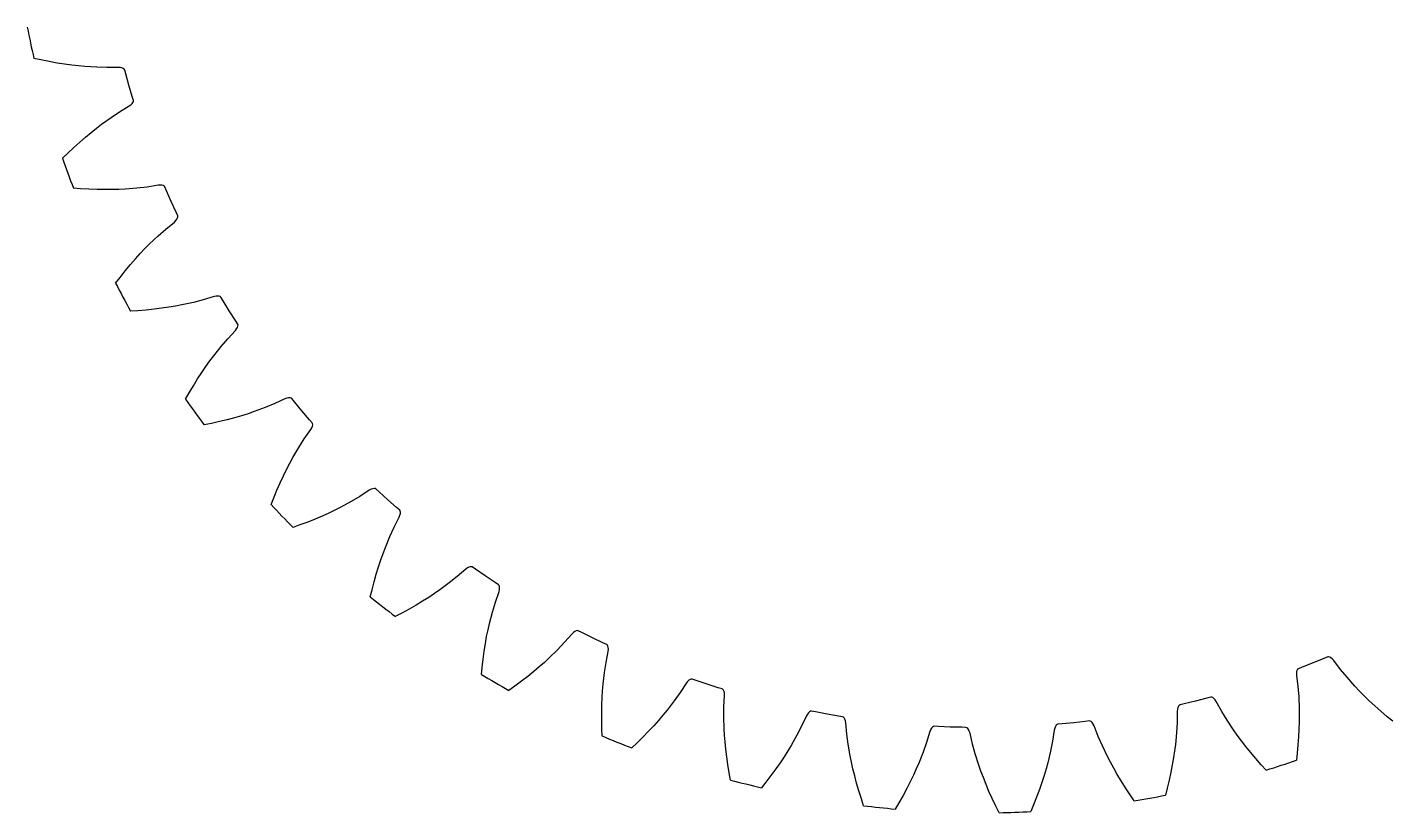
# Model space of a CAD drawing. Extents: x -18.8 to 30.8, y -18.8 to 18.8.
# Drawn here: x -18.45 to 7.96, y -18.8 to -3.61 of the extents above; entities that cross this region are included whole.
import ezdxf

# ---------------------------------------------------------------- set-up
doc = ezdxf.new("R2010")
doc.units = 0

msp = doc.modelspace()

# ---------------------------------------------------------------- linework, layer by layer
at = {"layer": 'layer1'}
for p, q in [((-18.186, -4.239), (-18.323, -4.209)), ((-18.027, -4.271), (-18.186, -4.239)), ((-17.875, -4.298), (-18.027, -4.271)), ((-17.73, -4.321), (-17.875, -4.298)), ((-17.591, -4.34), (-17.73, -4.321)), ((-17.459, -4.355), (-17.591, -4.34)), ((-17.335, -4.367), (-17.459, -4.355)), ((-17.108, -4.381), (-17.335, -4.367)), ((-16.91, -4.385), (-17.108, -4.381)), ((-16.692, -4.382), (-16.91, -4.385)), ((-16.652, -4.386), (-16.692, -4.382)), ((-16.619, -4.393), (-16.652, -4.386)), ((-16.594, -4.403), (-16.619, -4.393)), ((-16.577, -4.417), (-16.594, -4.403)), ((-16.567, -4.433), (-16.577, -4.417)), ((-16.547, -4.51), (-16.567, -4.433)), ((-16.486, -4.727), (-16.547, -4.51)), ((-16.422, -4.944), (-16.486, -4.727)), ((-16.399, -5.02), (-16.422, -4.944)), ((-16.83, -5.351), (-16.665, -5.242)), ((-16.665, -5.242), (-16.477, -5.129)), ((-16.477, -5.129), (-16.445, -5.105)), ((-16.445, -5.105), (-16.422, -5.081)), ((-16.422, -5.081), (-16.406, -5.059)), ((-16.406, -5.059), (-16.398, -5.039)), ((-16.398, -5.039), (-16.399, -5.02)), ((-17.114, -5.559), (-17.015, -5.483)), ((-17.015, -5.483), (-16.83, -5.351)), ((-17.436, -5.827), (-17.326, -5.731)), ((-17.326, -5.731), (-17.218, -5.641)), ((-17.218, -5.641), (-17.114, -5.559)), ((-17.769, -6.14), (-17.669, -6.042)), ((-17.669, -6.042), (-17.551, -5.931)), ((-17.551, -5.931), (-17.436, -5.827)), ((-17.419, -6.729), (-17.559, -6.718)), ((-17.258, -6.738), (-17.419, -6.729)), ((-17.102, -6.744), (-17.258, -6.738)), ((-16.956, -6.747), (-17.102, -6.744)), ((-16.816, -6.746), (-16.956, -6.747)), ((-16.683, -6.743), (-16.816, -6.746)), ((-16.559, -6.737), (-16.683, -6.743)), ((-16.332, -6.719), (-16.559, -6.737)), ((-16.135, -6.696), (-16.332, -6.719)), ((-15.92, -6.662), (-16.135, -6.696)), ((-15.879, -6.66), (-15.92, -6.662)), ((-15.846, -6.663), (-15.879, -6.66)), ((-15.82, -6.67), (-15.846, -6.663)), ((-15.801, -6.681), (-15.82, -6.67)), ((-15.789, -6.695), (-15.801, -6.681)), ((-15.758, -6.768), (-15.789, -6.695)), ((-15.667, -6.976), (-15.758, -6.768)), ((-15.574, -7.181), (-15.667, -6.976)), ((-15.773, -7.511), (-15.603, -7.373)), ((-15.603, -7.373), (-15.575, -7.344)), ((-15.575, -7.344), (-15.555, -7.317)), ((-15.541, -7.254), (-15.574, -7.181)), ((-15.555, -7.317), (-15.542, -7.293)), ((-15.542, -7.293), (-15.538, -7.272)), ((-15.538, -7.272), (-15.541, -7.254)), ((-16.086, -7.798), (-15.922, -7.641)), ((-15.922, -7.641), (-15.773, -7.511)), ((-16.265, -7.983), (-16.174, -7.886)), ((-16.174, -7.886), (-16.086, -7.798)), ((-16.456, -8.197), (-16.36, -8.087)), ((-16.36, -8.087), (-16.265, -7.983)), ((-16.742, -8.553), (-16.656, -8.443)), ((-16.656, -8.443), (-16.555, -8.316)), ((-16.555, -8.316), (-16.456, -8.197)), ((-15.46, -8.976), (-15.583, -8.999)), ((-15.238, -8.927), (-15.46, -8.976)), ((-15.047, -8.876), (-15.238, -8.927)), ((-14.837, -8.813), (-15.047, -8.876)), ((-14.798, -8.805), (-14.837, -8.813)), ((-14.764, -8.804), (-14.798, -8.805)), ((-14.737, -8.807), (-14.764, -8.804)), ((-14.717, -8.815), (-14.737, -8.807)), ((-14.704, -8.828), (-14.717, -8.815)), ((-14.663, -8.896), (-14.704, -8.828)), ((-14.544, -9.088), (-14.663, -8.896)), ((-16.313, -9.088), (-16.453, -9.096)), ((-16.152, -9.075), (-16.313, -9.088)), ((-15.997, -9.059), (-16.152, -9.075)), ((-15.852, -9.041), (-15.997, -9.059)), ((-15.714, -9.021), (-15.852, -9.041)), ((-15.583, -8.999), (-15.714, -9.021)), ((-14.423, -9.279), (-14.544, -9.088)), ((-14.574, -9.633), (-14.425, -9.473)), ((-14.425, -9.473), (-14.401, -9.44)), ((-14.38, -9.346), (-14.423, -9.279)), ((-14.401, -9.44), (-14.385, -9.411)), ((-14.385, -9.411), (-14.376, -9.385)), ((-14.374, -9.363), (-14.38, -9.346)), ((-14.376, -9.385), (-14.374, -9.363)), ((-14.703, -9.782), (-14.574, -9.633)), ((-14.919, -10.061), (-14.845, -9.96)), ((-14.845, -9.96), (-14.703, -9.782)), ((-15.155, -10.407), (-15.075, -10.285)), ((-15.075, -10.285), (-14.996, -10.169)), ((-14.996, -10.169), (-14.919, -10.061)), ((-15.319, -10.678), (-15.237, -10.539)), ((-15.237, -10.539), (-15.155, -10.407)), ((-15.388, -10.8), (-15.319, -10.678)), ((-13.467, -10.792), (-13.665, -10.884)), ((-13.428, -10.779), (-13.467, -10.792)), ((-13.395, -10.773), (-13.428, -10.779)), ((-13.368, -10.772), (-13.395, -10.773)), ((-13.347, -10.777), (-13.368, -10.772)), ((-13.332, -10.788), (-13.347, -10.777)), ((-13.282, -10.85), (-13.332, -10.788)), ((-14.179, -11.08), (-14.305, -11.12)), ((-14.06, -11.04), (-14.179, -11.08)), ((-13.847, -10.961), (-14.06, -11.04)), ((-13.665, -10.884), (-13.847, -10.961)), ((-13.138, -11.024), (-13.282, -10.85)), ((-12.991, -11.196), (-13.138, -11.024)), ((-14.89, -11.27), (-15.027, -11.298)), ((-14.732, -11.234), (-14.89, -11.27)), ((-14.581, -11.197), (-14.732, -11.234)), ((-14.44, -11.159), (-14.581, -11.197)), ((-14.305, -11.12), (-14.44, -11.159)), ((-12.939, -11.256), (-12.991, -11.196)), ((-12.966, -11.388), (-12.947, -11.352)), ((-12.947, -11.352), (-12.935, -11.321)), ((-12.931, -11.273), (-12.939, -11.256)), ((-12.935, -11.321), (-12.93, -11.295)), ((-12.93, -11.295), (-12.931, -11.273)), ((-13.199, -11.733), (-13.092, -11.567)), ((-13.092, -11.567), (-12.966, -11.388)), ((-13.314, -11.93), (-13.199, -11.733)), ((-13.435, -12.157), (-13.374, -12.039)), ((-13.374, -12.039), (-13.314, -11.93)), ((-13.559, -12.415), (-13.497, -12.283)), ((-13.497, -12.283), (-13.435, -12.157)), ((-13.684, -12.707), (-13.622, -12.557)), ((-13.622, -12.557), (-13.559, -12.415)), ((-11.834, -12.561), (-12.017, -12.68)), ((-11.797, -12.543), (-11.834, -12.561)), ((-11.766, -12.532), (-11.797, -12.543)), ((-11.739, -12.528), (-11.766, -12.532)), ((-11.717, -12.53), (-11.739, -12.528)), ((-11.701, -12.538), (-11.717, -12.53)), ((-11.643, -12.593), (-11.701, -12.538)), ((-11.476, -12.745), (-11.643, -12.593)), ((-13.735, -12.837), (-13.684, -12.707)), ((-12.387, -12.89), (-12.499, -12.946)), ((-12.187, -12.781), (-12.387, -12.89)), ((-12.017, -12.68), (-12.187, -12.781)), ((-11.307, -12.895), (-11.476, -12.745)), ((-11.247, -12.947), (-11.307, -12.895)), ((-13.025, -13.175), (-13.176, -13.232)), ((-12.881, -13.117), (-13.025, -13.175)), ((-12.746, -13.06), (-12.881, -13.117)), ((-12.618, -13.003), (-12.746, -13.06)), ((-12.499, -12.946), (-12.618, -13.003)), ((-11.354, -13.277), (-11.255, -13.082)), ((-11.255, -13.082), (-11.241, -13.044)), ((-11.237, -12.963), (-11.247, -12.947)), ((-11.241, -13.044), (-11.234, -13.011)), ((-11.232, -12.984), (-11.237, -12.963)), ((-11.234, -13.011), (-11.232, -12.984)), ((-13.176, -13.232), (-13.308, -13.279)), ((-11.524, -13.666), (-11.437, -13.456)), ((-11.437, -13.456), (-11.354, -13.277)), ((-11.568, -13.783), (-11.524, -13.666)), ((-11.656, -14.042), (-11.612, -13.908)), ((-11.612, -13.908), (-11.568, -13.783)), ((-11.741, -14.331), (-11.699, -14.181)), ((-11.699, -14.181), (-11.656, -14.042)), ((-10.135, -14.229), (-10.289, -14.353)), ((-9.97, -14.086), (-10.135, -14.229)), ((-9.937, -14.063), (-9.97, -14.086)), ((-9.907, -14.048), (-9.937, -14.063)), ((-9.881, -14.04), (-9.907, -14.048)), ((-9.859, -14.039), (-9.881, -14.04)), ((-9.842, -14.045), (-9.859, -14.039)), ((-9.777, -14.09), (-9.842, -14.045)), ((-9.59, -14.218), (-9.777, -14.09)), ((-9.402, -14.343), (-9.59, -14.218)), ((-11.815, -14.623), (-11.782, -14.487)), ((-11.782, -14.487), (-11.741, -14.331)), ((-10.473, -14.488), (-10.575, -14.559)), ((-10.289, -14.353), (-10.473, -14.488)), ((-9.335, -14.387), (-9.402, -14.343)), ((-9.396, -14.728), (-9.325, -14.521)), ((-9.323, -14.4), (-9.335, -14.387)), ((-9.325, -14.521), (-9.317, -14.481)), ((-9.316, -14.421), (-9.323, -14.4)), ((-9.317, -14.481), (-9.313, -14.448)), ((-9.313, -14.448), (-9.316, -14.421)), ((-10.93, -14.782), (-11.064, -14.86)), ((-10.805, -14.707), (-10.93, -14.782)), ((-10.686, -14.632), (-10.805, -14.707)), ((-10.575, -14.559), (-10.686, -14.632)), ((-9.453, -14.917), (-9.396, -14.728)), ((-11.207, -14.937), (-11.331, -15.002)), ((-11.064, -14.86), (-11.207, -14.937)), ((-9.51, -15.137), (-9.453, -14.917)), ((-9.564, -15.389), (-9.537, -15.259)), ((-9.537, -15.259), (-9.51, -15.137)), ((-7.883, -15.309), (-7.913, -15.336)), ((-7.856, -15.29), (-7.883, -15.309)), ((-7.831, -15.278), (-7.856, -15.29)), ((-7.81, -15.274), (-7.831, -15.278)), ((-7.792, -15.278), (-7.81, -15.274)), ((-7.721, -15.314), (-7.792, -15.278)), ((-7.518, -15.414), (-7.721, -15.314)), ((-9.612, -15.671), (-9.589, -15.527)), ((-9.589, -15.527), (-9.564, -15.389)), ((-8.056, -15.501), (-8.192, -15.645)), ((-7.913, -15.336), (-8.056, -15.501)), ((-7.314, -15.512), (-7.518, -15.414)), ((-7.242, -15.546), (-7.314, -15.512)), ((-7.228, -15.558), (-7.242, -15.546)), ((-7.218, -15.577), (-7.228, -15.558)), ((-7.212, -15.604), (-7.218, -15.577)), ((-9.652, -15.986), (-9.633, -15.825)), ((-9.633, -15.825), (-9.612, -15.671)), ((-8.354, -15.805), (-8.446, -15.889)), ((-8.192, -15.645), (-8.354, -15.805)), ((-7.255, -15.892), (-7.214, -15.677)), ((-7.214, -15.677), (-7.21, -15.637)), ((-7.21, -15.637), (-7.212, -15.604)), ((6.634, -15.815), (6.425, -15.901)), ((6.707, -15.784), (6.634, -15.815)), ((6.725, -15.782), (6.707, -15.784)), ((6.746, -15.787), (6.725, -15.782)), ((6.77, -15.8), (6.746, -15.787)), ((6.796, -15.822), (6.77, -15.8)), ((6.824, -15.851), (6.796, -15.822)), ((-9.665, -16.125), (-9.652, -15.986)), ((-8.653, -16.068), (-8.766, -16.16)), ((-8.546, -15.977), (-8.653, -16.068)), ((-8.446, -15.889), (-8.546, -15.977)), ((-7.311, -16.313), (-7.285, -16.087)), ((-7.285, -16.087), (-7.255, -15.892)), ((6.106, -16.069), (6.102, -16.102)), ((6.102, -16.102), (6.102, -16.142)), ((6.114, -16.043), (6.106, -16.069)), ((6.125, -16.024), (6.114, -16.043)), ((6.14, -16.013), (6.125, -16.024)), ((6.214, -15.985), (6.14, -16.013)), ((6.425, -15.901), (6.214, -15.985)), ((6.956, -16.025), (6.824, -15.851)), ((7.08, -16.179), (6.956, -16.025)), ((-9.019, -16.352), (-9.132, -16.433)), ((-8.889, -16.255), (-9.019, -16.352)), ((-8.766, -16.16), (-8.889, -16.255)), ((-7.321, -16.438), (-7.311, -16.313)), ((-5.701, -16.288), (-5.821, -16.471)), ((-5.676, -16.257), (-5.701, -16.288)), ((-5.651, -16.234), (-5.676, -16.257)), ((-5.629, -16.219), (-5.651, -16.234)), ((-5.608, -16.213), (-5.629, -16.219)), ((-5.589, -16.214), (-5.608, -16.213)), ((-5.514, -16.239), (-5.589, -16.214)), ((-5.3, -16.311), (-5.514, -16.239)), ((-5.084, -16.379), (-5.3, -16.311)), ((6.102, -16.142), (6.129, -16.359)), ((6.129, -16.359), (6.145, -16.556)), ((7.231, -16.349), (7.08, -16.179)), ((7.317, -16.44), (7.231, -16.349)), ((-7.334, -16.711), (-7.329, -16.57)), ((-7.329, -16.57), (-7.321, -16.438)), ((-5.935, -16.633), (-6.073, -16.813)), ((-5.821, -16.471), (-5.935, -16.633)), ((-5.008, -16.402), (-5.084, -16.379)), ((-4.993, -16.412), (-5.008, -16.402)), ((-4.98, -16.43), (-4.993, -16.412)), ((-4.97, -16.455), (-4.98, -16.43)), ((-4.973, -16.747), (-4.961, -16.529)), ((-4.964, -16.488), (-4.97, -16.455)), ((-4.961, -16.529), (-4.964, -16.488)), ((4.149, -16.641), (3.929, -16.694)), ((4.368, -16.585), (4.149, -16.641)), ((4.445, -16.564), (4.368, -16.585)), ((4.463, -16.564), (4.445, -16.564)), ((4.483, -16.572), (4.463, -16.564)), ((4.505, -16.589), (4.483, -16.572)), ((4.528, -16.613), (4.505, -16.589)), ((4.551, -16.646), (4.528, -16.613)), ((6.145, -16.556), (6.155, -16.784)), ((7.41, -16.534), (7.317, -16.44)), ((7.511, -16.632), (7.41, -16.534)), ((7.618, -16.732), (7.511, -16.632)), ((-7.337, -16.857), (-7.334, -16.711)), ((-7.337, -17.012), (-7.337, -16.857)), ((-6.073, -16.813), (-6.153, -16.91)), ((-4.975, -16.945), (-4.973, -16.747)), ((-3.358, -16.889), (-3.379, -16.923)), ((-3.337, -16.863), (-3.358, -16.889)), ((-3.316, -16.845), (-3.337, -16.863)), ((-3.297, -16.835), (-3.316, -16.845)), ((-3.279, -16.834), (-3.297, -16.835)), ((-3.2, -16.849), (-3.279, -16.834)), ((-2.978, -16.889), (-3.2, -16.849)), ((-2.755, -16.927), (-2.978, -16.889)), ((3.796, -16.835), (3.792, -17.053)), ((3.802, -16.794), (3.796, -16.835)), ((3.81, -16.762), (3.802, -16.794)), ((3.822, -16.737), (3.81, -16.762)), ((3.836, -16.721), (3.822, -16.737)), ((3.852, -16.712), (3.836, -16.721)), ((3.929, -16.694), (3.852, -16.712)), ((4.658, -16.837), (4.551, -16.646)), ((4.76, -17.007), (4.658, -16.837)), ((6.155, -16.784), (6.156, -16.909)), ((7.733, -16.835), (7.618, -16.732)), ((7.856, -16.941), (7.733, -16.835)), ((-7.333, -17.174), (-7.337, -17.012)), ((-6.332, -17.115), (-6.432, -17.222)), ((-6.239, -17.011), (-6.332, -17.115)), ((-6.153, -16.91), (-6.239, -17.011)), ((-4.969, -17.172), (-4.975, -16.945)), ((-3.472, -17.121), (-3.562, -17.297)), ((-3.379, -16.923), (-3.472, -17.121)), ((-2.677, -16.94), (-2.755, -16.927)), ((-2.66, -16.948), (-2.677, -16.94)), ((-2.645, -16.963), (-2.66, -16.948)), ((-2.632, -16.987), (-2.645, -16.963)), ((-2.621, -17.019), (-2.632, -16.987)), ((-2.613, -17.058), (-2.621, -17.019)), ((-2.593, -17.276), (-2.613, -17.058)), ((-0.958, -17.163), (-0.975, -17.192)), ((-0.94, -17.142), (-0.958, -17.163)), ((-0.922, -17.13), (-0.94, -17.142)), ((-0.904, -17.126), (-0.922, -17.13)), ((-0.824, -17.13), (-0.904, -17.126)), ((-0.599, -17.14), (-0.824, -17.13)), ((-0.373, -17.146), (-0.599, -17.14)), ((-0.293, -17.148), (-0.373, -17.146)), ((-0.275, -17.153), (-0.293, -17.148)), ((-0.258, -17.166), (-0.275, -17.153)), ((-0.242, -17.188), (-0.258, -17.166)), ((1.427, -17.16), (1.417, -17.199)), ((1.44, -17.129), (1.427, -17.16)), ((1.455, -17.106), (1.44, -17.129)), ((1.471, -17.092), (1.455, -17.106)), ((1.488, -17.085), (1.471, -17.092)), ((1.568, -17.078), (1.488, -17.085)), ((1.793, -17.056), (1.568, -17.078)), ((2.017, -17.031), (1.793, -17.056)), ((2.096, -17.021), (2.017, -17.031)), ((2.114, -17.024), (2.096, -17.021)), ((2.133, -17.035), (2.114, -17.024)), ((2.152, -17.054), (2.133, -17.035)), ((2.172, -17.082), (2.152, -17.054)), ((2.19, -17.118), (2.172, -17.082)), ((2.269, -17.322), (2.19, -17.118)), ((3.792, -17.053), (3.781, -17.251)), ((4.886, -17.196), (4.76, -17.007)), ((6.155, -17.041), (6.151, -17.181)), ((6.156, -16.909), (6.155, -17.041)), ((7.964, -17.03), (7.856, -16.941)), ((-7.327, -17.314), (-7.333, -17.174)), ((-6.54, -17.334), (-6.655, -17.448)), ((-6.432, -17.222), (-6.54, -17.334)), ((-4.962, -17.297), (-4.969, -17.172)), ((-4.951, -17.429), (-4.962, -17.297)), ((-4.937, -17.569), (-4.951, -17.429)), ((-3.562, -17.297), (-3.674, -17.495)), ((-2.569, -17.472), (-2.593, -17.276)), ((-0.991, -17.229), (-1.055, -17.438)), ((-0.975, -17.192), (-0.991, -17.229)), ((-0.227, -17.218), (-0.242, -17.188)), ((-0.213, -17.256), (-0.227, -17.218)), ((-0.164, -17.469), (-0.213, -17.256)), ((1.382, -17.415), (1.344, -17.609)), ((1.417, -17.199), (1.382, -17.415)), ((2.347, -17.504), (2.269, -17.322)), ((3.781, -17.251), (3.759, -17.477)), ((4.958, -17.298), (4.886, -17.196)), ((5.037, -17.405), (4.958, -17.298)), ((5.123, -17.515), (5.037, -17.405)), ((6.143, -17.327), (6.132, -17.482)), ((6.151, -17.181), (6.143, -17.327)), ((-6.655, -17.448), (-6.757, -17.544)), ((-4.92, -17.714), (-4.937, -17.569)), ((-3.739, -17.602), (-3.811, -17.714)), ((-3.674, -17.495), (-3.739, -17.602)), ((-2.531, -17.697), (-2.569, -17.472)), ((-2.506, -17.819), (-2.531, -17.697)), ((-1.12, -17.625), (-1.204, -17.836)), ((-1.055, -17.438), (-1.12, -17.625)), ((-0.112, -17.66), (-0.164, -17.469)), ((-0.043, -17.877), (-0.112, -17.66)), ((1.344, -17.609), (1.29, -17.83)), ((2.445, -17.709), (2.347, -17.504)), ((3.743, -17.601), (3.724, -17.732)), ((3.759, -17.477), (3.743, -17.601)), ((5.215, -17.629), (5.123, -17.515)), ((5.315, -17.748), (5.215, -17.629)), ((6.117, -17.644), (6.101, -17.782)), ((6.132, -17.482), (6.117, -17.644)), ((-4.898, -17.867), (-4.92, -17.714)), ((-4.871, -18.027), (-4.898, -17.867)), ((-3.972, -17.95), (-4.064, -18.075)), ((-3.889, -17.83), (-3.972, -17.95)), ((-3.811, -17.714), (-3.889, -17.83)), ((-2.478, -17.949), (-2.506, -17.819)), ((-2.444, -18.085), (-2.478, -17.949)), ((-1.253, -17.951), (-1.308, -18.072)), ((-1.204, -17.836), (-1.253, -17.951)), ((-0.002, -17.994), (-0.043, -17.877)), ((1.257, -17.95), (1.219, -18.078)), ((1.29, -17.83), (1.257, -17.95)), ((2.502, -17.82), (2.445, -17.709)), ((2.566, -17.936), (2.502, -17.82)), ((2.635, -18.058), (2.566, -17.936)), ((3.7, -17.87), (3.672, -18.014)), ((3.724, -17.732), (3.7, -17.87)), ((5.422, -17.869), (5.315, -17.748)), ((5.516, -17.972), (5.422, -17.869)), ((-4.846, -18.165), (-4.871, -18.027)), ((-4.162, -18.204), (-4.249, -18.314)), ((-4.064, -18.075), (-4.162, -18.204)), ((-2.406, -18.226), (-2.444, -18.085)), ((-2.363, -18.375), (-2.406, -18.226)), ((-1.369, -18.198), (-1.436, -18.328)), ((-1.308, -18.072), (-1.369, -18.198)), ((0.045, -18.119), (-0.002, -17.994)), ((0.097, -18.249), (0.045, -18.119)), ((1.177, -18.211), (1.129, -18.349)), ((1.219, -18.078), (1.177, -18.211)), ((2.711, -18.183), (2.635, -18.058)), ((2.793, -18.315), (2.711, -18.183)), ((3.639, -18.165), (3.602, -18.323)), ((3.672, -18.014), (3.639, -18.165)), ((-2.315, -18.53), (-2.363, -18.375)), ((-1.509, -18.465), (-1.588, -18.606)), ((-1.436, -18.328), (-1.509, -18.465)), ((0.154, -18.384), (0.097, -18.249)), ((0.217, -18.525), (0.154, -18.384)), ((1.129, -18.349), (1.076, -18.495)), ((2.882, -18.45), (2.793, -18.315)), ((2.961, -18.565), (2.882, -18.45)), ((3.602, -18.323), (3.567, -18.459)), ((-2.271, -18.662), (-2.315, -18.53)), ((-1.588, -18.606), (-1.659, -18.727)), ((0.286, -18.672), (0.217, -18.525)), ((0.349, -18.797), (0.286, -18.672)), ((1.017, -18.646), (0.963, -18.775)), ((1.076, -18.495), (1.017, -18.646))]:
    msp.add_line(p, q, dxfattribs=at)
for start, end in [(191.0629, 192.9371), (199.0629, 200.9371), (207.0629, 208.9371), (215.0629, 216.9371), (223.0629, 224.9371), (231.0629, 232.9371), (239.0629, 240.9371), (247.0629, 248.9371), (287.0629, 288.9371), (255.0629, 256.9371), (279.0629, 280.9371), (263.0629, 264.9371), (271.0629, 272.9371)]:
    msp.add_arc((0, 0), 18.8, start, end, dxfattribs=at)
at = {"layer": 'layer3'}
for p, q in [((-18.186, -4.239), (-18.323, -4.209)), ((-18.027, -4.271), (-18.186, -4.239)), ((-17.875, -4.298), (-18.027, -4.271)), ((-17.73, -4.321), (-17.875, -4.298)), ((-17.591, -4.34), (-17.73, -4.321)), ((-17.459, -4.355), (-17.591, -4.34)), ((-17.335, -4.367), (-17.459, -4.355)), ((-17.108, -4.381), (-17.335, -4.367)), ((-16.91, -4.385), (-17.108, -4.381)), ((-16.692, -4.382), (-16.91, -4.385)), ((-16.652, -4.386), (-16.692, -4.382)), ((-16.619, -4.393), (-16.652, -4.386)), ((-16.594, -4.403), (-16.619, -4.393)), ((-16.577, -4.417), (-16.594, -4.403)), ((-16.567, -4.433), (-16.577, -4.417)), ((-16.547, -4.51), (-16.567, -4.433)), ((-16.486, -4.727), (-16.547, -4.51)), ((-16.422, -4.944), (-16.486, -4.727)), ((-16.399, -5.02), (-16.422, -4.944)), ((-16.83, -5.351), (-16.665, -5.242)), ((-16.665, -5.242), (-16.477, -5.129)), ((-16.477, -5.129), (-16.445, -5.105)), ((-16.445, -5.105), (-16.422, -5.081)), ((-16.422, -5.081), (-16.406, -5.059)), ((-16.406, -5.059), (-16.398, -5.039)), ((-16.398, -5.039), (-16.399, -5.02)), ((-17.114, -5.559), (-17.015, -5.483)), ((-17.015, -5.483), (-16.83, -5.351)), ((-17.436, -5.827), (-17.326, -5.731)), ((-17.326, -5.731), (-17.218, -5.641)), ((-17.218, -5.641), (-17.114, -5.559)), ((-17.769, -6.14), (-17.669, -6.042)), ((-17.669, -6.042), (-17.551, -5.931)), ((-17.551, -5.931), (-17.436, -5.827)), ((-17.419, -6.729), (-17.559, -6.718)), ((-17.258, -6.738), (-17.419, -6.729)), ((-17.102, -6.744), (-17.258, -6.738)), ((-16.956, -6.747), (-17.102, -6.744)), ((-16.816, -6.746), (-16.956, -6.747)), ((-16.683, -6.743), (-16.816, -6.746)), ((-16.559, -6.737), (-16.683, -6.743)), ((-16.332, -6.719), (-16.559, -6.737)), ((-16.135, -6.696), (-16.332, -6.719)), ((-15.92, -6.662), (-16.135, -6.696)), ((-15.879, -6.66), (-15.92, -6.662)), ((-15.846, -6.663), (-15.879, -6.66)), ((-15.82, -6.67), (-15.846, -6.663)), ((-15.801, -6.681), (-15.82, -6.67)), ((-15.789, -6.695), (-15.801, -6.681)), ((-15.758, -6.768), (-15.789, -6.695)), ((-15.667, -6.976), (-15.758, -6.768)), ((-15.574, -7.181), (-15.667, -6.976)), ((-15.773, -7.511), (-15.603, -7.373)), ((-15.603, -7.373), (-15.575, -7.344)), ((-15.575, -7.344), (-15.555, -7.317)), ((-15.541, -7.254), (-15.574, -7.181)), ((-15.555, -7.317), (-15.542, -7.293)), ((-15.542, -7.293), (-15.538, -7.272)), ((-15.538, -7.272), (-15.541, -7.254)), ((-16.086, -7.798), (-15.922, -7.641)), ((-15.922, -7.641), (-15.773, -7.511)), ((-16.265, -7.983), (-16.174, -7.886)), ((-16.174, -7.886), (-16.086, -7.798)), ((-16.456, -8.197), (-16.36, -8.087)), ((-16.36, -8.087), (-16.265, -7.983)), ((-16.742, -8.553), (-16.656, -8.443)), ((-16.656, -8.443), (-16.555, -8.316)), ((-16.555, -8.316), (-16.456, -8.197)), ((-15.46, -8.976), (-15.583, -8.999)), ((-15.238, -8.927), (-15.46, -8.976)), ((-15.047, -8.876), (-15.238, -8.927)), ((-14.837, -8.813), (-15.047, -8.876)), ((-14.798, -8.805), (-14.837, -8.813)), ((-14.764, -8.804), (-14.798, -8.805)), ((-14.737, -8.807), (-14.764, -8.804)), ((-14.717, -8.815), (-14.737, -8.807)), ((-14.704, -8.828), (-14.717, -8.815)), ((-14.663, -8.896), (-14.704, -8.828)), ((-14.544, -9.088), (-14.663, -8.896)), ((-16.313, -9.088), (-16.453, -9.096)), ((-16.152, -9.075), (-16.313, -9.088)), ((-15.997, -9.059), (-16.152, -9.075)), ((-15.852, -9.041), (-15.997, -9.059)), ((-15.714, -9.021), (-15.852, -9.041)), ((-15.583, -8.999), (-15.714, -9.021)), ((-14.423, -9.279), (-14.544, -9.088)), ((-14.574, -9.633), (-14.425, -9.473)), ((-14.425, -9.473), (-14.401, -9.44)), ((-14.38, -9.346), (-14.423, -9.279)), ((-14.401, -9.44), (-14.385, -9.411)), ((-14.385, -9.411), (-14.376, -9.385)), ((-14.374, -9.363), (-14.38, -9.346)), ((-14.376, -9.385), (-14.374, -9.363)), ((-14.703, -9.782), (-14.574, -9.633)), ((-14.919, -10.061), (-14.845, -9.96)), ((-14.845, -9.96), (-14.703, -9.782)), ((-15.155, -10.407), (-15.075, -10.285)), ((-15.075, -10.285), (-14.996, -10.169)), ((-14.996, -10.169), (-14.919, -10.061)), ((-15.319, -10.678), (-15.237, -10.539)), ((-15.237, -10.539), (-15.155, -10.407)), ((-15.388, -10.8), (-15.319, -10.678)), ((-13.467, -10.792), (-13.665, -10.884)), ((-13.428, -10.779), (-13.467, -10.792)), ((-13.395, -10.773), (-13.428, -10.779)), ((-13.368, -10.772), (-13.395, -10.773)), ((-13.347, -10.777), (-13.368, -10.772)), ((-13.332, -10.788), (-13.347, -10.777)), ((-13.282, -10.85), (-13.332, -10.788)), ((-14.179, -11.08), (-14.305, -11.12)), ((-14.06, -11.04), (-14.179, -11.08)), ((-13.847, -10.961), (-14.06, -11.04)), ((-13.665, -10.884), (-13.847, -10.961)), ((-13.138, -11.024), (-13.282, -10.85)), ((-12.991, -11.196), (-13.138, -11.024)), ((-14.89, -11.27), (-15.027, -11.298)), ((-14.732, -11.234), (-14.89, -11.27)), ((-14.581, -11.197), (-14.732, -11.234)), ((-14.44, -11.159), (-14.581, -11.197)), ((-14.305, -11.12), (-14.44, -11.159)), ((-12.939, -11.256), (-12.991, -11.196)), ((-12.966, -11.388), (-12.947, -11.352)), ((-12.947, -11.352), (-12.935, -11.321)), ((-12.931, -11.273), (-12.939, -11.256)), ((-12.935, -11.321), (-12.93, -11.295)), ((-12.93, -11.295), (-12.931, -11.273)), ((-13.199, -11.733), (-13.092, -11.567)), ((-13.092, -11.567), (-12.966, -11.388)), ((-13.314, -11.93), (-13.199, -11.733)), ((-13.435, -12.157), (-13.374, -12.039)), ((-13.374, -12.039), (-13.314, -11.93)), ((-13.559, -12.415), (-13.497, -12.283)), ((-13.497, -12.283), (-13.435, -12.157)), ((-13.684, -12.707), (-13.622, -12.557)), ((-13.622, -12.557), (-13.559, -12.415)), ((-11.834, -12.561), (-12.017, -12.68)), ((-11.797, -12.543), (-11.834, -12.561)), ((-11.766, -12.532), (-11.797, -12.543)), ((-11.739, -12.528), (-11.766, -12.532)), ((-11.717, -12.53), (-11.739, -12.528)), ((-11.701, -12.538), (-11.717, -12.53)), ((-11.643, -12.593), (-11.701, -12.538)), ((-11.476, -12.745), (-11.643, -12.593)), ((-13.735, -12.837), (-13.684, -12.707)), ((-12.387, -12.89), (-12.499, -12.946)), ((-12.187, -12.781), (-12.387, -12.89)), ((-12.017, -12.68), (-12.187, -12.781)), ((-11.307, -12.895), (-11.476, -12.745)), ((-11.247, -12.947), (-11.307, -12.895)), ((-13.025, -13.175), (-13.176, -13.232)), ((-12.881, -13.117), (-13.025, -13.175)), ((-12.746, -13.06), (-12.881, -13.117)), ((-12.618, -13.003), (-12.746, -13.06)), ((-12.499, -12.946), (-12.618, -13.003)), ((-11.354, -13.277), (-11.255, -13.082)), ((-11.255, -13.082), (-11.241, -13.044)), ((-11.237, -12.963), (-11.247, -12.947)), ((-11.241, -13.044), (-11.234, -13.011)), ((-11.232, -12.984), (-11.237, -12.963)), ((-11.234, -13.011), (-11.232, -12.984)), ((-13.176, -13.232), (-13.308, -13.279)), ((-11.524, -13.666), (-11.437, -13.456)), ((-11.437, -13.456), (-11.354, -13.277)), ((-11.568, -13.783), (-11.524, -13.666)), ((-11.656, -14.042), (-11.612, -13.908)), ((-11.612, -13.908), (-11.568, -13.783)), ((-11.741, -14.331), (-11.699, -14.181)), ((-11.699, -14.181), (-11.656, -14.042)), ((-10.135, -14.229), (-10.289, -14.353)), ((-9.97, -14.086), (-10.135, -14.229)), ((-9.937, -14.063), (-9.97, -14.086)), ((-9.907, -14.048), (-9.937, -14.063)), ((-9.881, -14.04), (-9.907, -14.048)), ((-9.859, -14.039), (-9.881, -14.04)), ((-9.842, -14.045), (-9.859, -14.039)), ((-9.777, -14.09), (-9.842, -14.045)), ((-9.59, -14.218), (-9.777, -14.09)), ((-9.402, -14.343), (-9.59, -14.218)), ((-11.815, -14.623), (-11.782, -14.487)), ((-11.782, -14.487), (-11.741, -14.331)), ((-10.473, -14.488), (-10.575, -14.559)), ((-10.289, -14.353), (-10.473, -14.488)), ((-9.335, -14.387), (-9.402, -14.343)), ((-9.396, -14.728), (-9.325, -14.521)), ((-9.323, -14.4), (-9.335, -14.387)), ((-9.325, -14.521), (-9.317, -14.481)), ((-9.316, -14.421), (-9.323, -14.4)), ((-9.317, -14.481), (-9.313, -14.448)), ((-9.313, -14.448), (-9.316, -14.421)), ((-10.93, -14.782), (-11.064, -14.86)), ((-10.805, -14.707), (-10.93, -14.782)), ((-10.686, -14.632), (-10.805, -14.707)), ((-10.575, -14.559), (-10.686, -14.632)), ((-9.453, -14.917), (-9.396, -14.728)), ((-11.207, -14.937), (-11.331, -15.002)), ((-11.064, -14.86), (-11.207, -14.937)), ((-9.51, -15.137), (-9.453, -14.917)), ((-9.564, -15.389), (-9.537, -15.259)), ((-9.537, -15.259), (-9.51, -15.137)), ((-7.883, -15.309), (-7.913, -15.336)), ((-7.856, -15.29), (-7.883, -15.309)), ((-7.831, -15.278), (-7.856, -15.29)), ((-7.81, -15.274), (-7.831, -15.278)), ((-7.792, -15.278), (-7.81, -15.274)), ((-7.721, -15.314), (-7.792, -15.278)), ((-7.518, -15.414), (-7.721, -15.314)), ((-9.612, -15.671), (-9.589, -15.527)), ((-9.589, -15.527), (-9.564, -15.389)), ((-8.056, -15.501), (-8.192, -15.645)), ((-7.913, -15.336), (-8.056, -15.501)), ((-7.314, -15.512), (-7.518, -15.414)), ((-7.242, -15.546), (-7.314, -15.512)), ((-7.228, -15.558), (-7.242, -15.546)), ((-7.218, -15.577), (-7.228, -15.558)), ((-7.212, -15.604), (-7.218, -15.577)), ((-9.652, -15.986), (-9.633, -15.825)), ((-9.633, -15.825), (-9.612, -15.671)), ((-8.354, -15.805), (-8.446, -15.889)), ((-8.192, -15.645), (-8.354, -15.805)), ((-7.255, -15.892), (-7.214, -15.677)), ((-7.214, -15.677), (-7.21, -15.637)), ((-7.21, -15.637), (-7.212, -15.604)), ((6.634, -15.815), (6.425, -15.901)), ((6.707, -15.784), (6.634, -15.815)), ((6.725, -15.782), (6.707, -15.784)), ((6.746, -15.787), (6.725, -15.782)), ((6.77, -15.8), (6.746, -15.787)), ((6.796, -15.822), (6.77, -15.8)), ((6.824, -15.851), (6.796, -15.822)), ((-9.665, -16.125), (-9.652, -15.986)), ((-8.653, -16.068), (-8.766, -16.16)), ((-8.546, -15.977), (-8.653, -16.068)), ((-8.446, -15.889), (-8.546, -15.977)), ((-7.311, -16.313), (-7.285, -16.087)), ((-7.285, -16.087), (-7.255, -15.892)), ((6.106, -16.069), (6.102, -16.102)), ((6.102, -16.102), (6.102, -16.142)), ((6.114, -16.043), (6.106, -16.069)), ((6.125, -16.024), (6.114, -16.043)), ((6.14, -16.013), (6.125, -16.024)), ((6.214, -15.985), (6.14, -16.013)), ((6.425, -15.901), (6.214, -15.985)), ((6.956, -16.025), (6.824, -15.851)), ((7.08, -16.179), (6.956, -16.025)), ((-9.019, -16.352), (-9.132, -16.433)), ((-8.889, -16.255), (-9.019, -16.352)), ((-8.766, -16.16), (-8.889, -16.255)), ((-7.321, -16.438), (-7.311, -16.313)), ((-5.701, -16.288), (-5.821, -16.471)), ((-5.676, -16.257), (-5.701, -16.288)), ((-5.651, -16.234), (-5.676, -16.257)), ((-5.629, -16.219), (-5.651, -16.234)), ((-5.608, -16.213), (-5.629, -16.219)), ((-5.589, -16.214), (-5.608, -16.213)), ((-5.514, -16.239), (-5.589, -16.214)), ((-5.3, -16.311), (-5.514, -16.239)), ((-5.084, -16.379), (-5.3, -16.311)), ((6.102, -16.142), (6.129, -16.359)), ((6.129, -16.359), (6.145, -16.556)), ((7.231, -16.349), (7.08, -16.179)), ((7.317, -16.44), (7.231, -16.349)), ((-7.334, -16.711), (-7.329, -16.57)), ((-7.329, -16.57), (-7.321, -16.438)), ((-5.935, -16.633), (-6.073, -16.813)), ((-5.821, -16.471), (-5.935, -16.633)), ((-5.008, -16.402), (-5.084, -16.379)), ((-4.993, -16.412), (-5.008, -16.402)), ((-4.98, -16.43), (-4.993, -16.412)), ((-4.97, -16.455), (-4.98, -16.43)), ((-4.973, -16.747), (-4.961, -16.529)), ((-4.964, -16.488), (-4.97, -16.455)), ((-4.961, -16.529), (-4.964, -16.488)), ((4.149, -16.641), (3.929, -16.694)), ((4.368, -16.585), (4.149, -16.641)), ((4.445, -16.564), (4.368, -16.585)), ((4.463, -16.564), (4.445, -16.564)), ((4.483, -16.572), (4.463, -16.564)), ((4.505, -16.589), (4.483, -16.572)), ((4.528, -16.613), (4.505, -16.589)), ((4.551, -16.646), (4.528, -16.613)), ((6.145, -16.556), (6.155, -16.784)), ((7.41, -16.534), (7.317, -16.44)), ((7.511, -16.632), (7.41, -16.534)), ((7.618, -16.732), (7.511, -16.632)), ((-7.337, -16.857), (-7.334, -16.711)), ((-7.337, -17.012), (-7.337, -16.857)), ((-6.073, -16.813), (-6.153, -16.91)), ((-4.975, -16.945), (-4.973, -16.747)), ((-3.358, -16.889), (-3.379, -16.923)), ((-3.337, -16.863), (-3.358, -16.889)), ((-3.316, -16.845), (-3.337, -16.863)), ((-3.297, -16.835), (-3.316, -16.845)), ((-3.279, -16.834), (-3.297, -16.835)), ((-3.2, -16.849), (-3.279, -16.834)), ((-2.978, -16.889), (-3.2, -16.849)), ((-2.755, -16.927), (-2.978, -16.889)), ((3.796, -16.835), (3.792, -17.053)), ((3.802, -16.794), (3.796, -16.835)), ((3.81, -16.762), (3.802, -16.794)), ((3.822, -16.737), (3.81, -16.762)), ((3.836, -16.721), (3.822, -16.737)), ((3.852, -16.712), (3.836, -16.721)), ((3.929, -16.694), (3.852, -16.712)), ((4.658, -16.837), (4.551, -16.646)), ((4.76, -17.007), (4.658, -16.837)), ((6.155, -16.784), (6.156, -16.909)), ((7.733, -16.835), (7.618, -16.732)), ((7.856, -16.941), (7.733, -16.835)), ((-7.333, -17.174), (-7.337, -17.012)), ((-6.332, -17.115), (-6.432, -17.222)), ((-6.239, -17.011), (-6.332, -17.115)), ((-6.153, -16.91), (-6.239, -17.011)), ((-4.969, -17.172), (-4.975, -16.945)), ((-3.472, -17.121), (-3.562, -17.297)), ((-3.379, -16.923), (-3.472, -17.121)), ((-2.677, -16.94), (-2.755, -16.927)), ((-2.66, -16.948), (-2.677, -16.94)), ((-2.645, -16.963), (-2.66, -16.948)), ((-2.632, -16.987), (-2.645, -16.963)), ((-2.621, -17.019), (-2.632, -16.987)), ((-2.613, -17.058), (-2.621, -17.019)), ((-2.593, -17.276), (-2.613, -17.058)), ((-0.958, -17.163), (-0.975, -17.192)), ((-0.94, -17.142), (-0.958, -17.163)), ((-0.922, -17.13), (-0.94, -17.142)), ((-0.904, -17.126), (-0.922, -17.13)), ((-0.824, -17.13), (-0.904, -17.126)), ((-0.599, -17.14), (-0.824, -17.13)), ((-0.373, -17.146), (-0.599, -17.14)), ((-0.293, -17.148), (-0.373, -17.146)), ((-0.275, -17.153), (-0.293, -17.148)), ((-0.258, -17.166), (-0.275, -17.153)), ((-0.242, -17.188), (-0.258, -17.166)), ((1.427, -17.16), (1.417, -17.199)), ((1.44, -17.129), (1.427, -17.16)), ((1.455, -17.106), (1.44, -17.129)), ((1.471, -17.092), (1.455, -17.106)), ((1.488, -17.085), (1.471, -17.092)), ((1.568, -17.078), (1.488, -17.085)), ((1.793, -17.056), (1.568, -17.078)), ((2.017, -17.031), (1.793, -17.056)), ((2.096, -17.021), (2.017, -17.031)), ((2.114, -17.024), (2.096, -17.021)), ((2.133, -17.035), (2.114, -17.024)), ((2.152, -17.054), (2.133, -17.035)), ((2.172, -17.082), (2.152, -17.054)), ((2.19, -17.118), (2.172, -17.082)), ((2.269, -17.322), (2.19, -17.118)), ((3.792, -17.053), (3.781, -17.251)), ((4.886, -17.196), (4.76, -17.007)), ((6.155, -17.041), (6.151, -17.181)), ((6.156, -16.909), (6.155, -17.041)), ((7.964, -17.03), (7.856, -16.941)), ((-7.327, -17.314), (-7.333, -17.174)), ((-6.54, -17.334), (-6.655, -17.448)), ((-6.432, -17.222), (-6.54, -17.334)), ((-4.962, -17.297), (-4.969, -17.172)), ((-4.951, -17.429), (-4.962, -17.297)), ((-4.937, -17.569), (-4.951, -17.429)), ((-3.562, -17.297), (-3.674, -17.495)), ((-2.569, -17.472), (-2.593, -17.276)), ((-0.991, -17.229), (-1.055, -17.438)), ((-0.975, -17.192), (-0.991, -17.229)), ((-0.227, -17.218), (-0.242, -17.188)), ((-0.213, -17.256), (-0.227, -17.218)), ((-0.164, -17.469), (-0.213, -17.256)), ((1.382, -17.415), (1.344, -17.609)), ((1.417, -17.199), (1.382, -17.415)), ((2.347, -17.504), (2.269, -17.322)), ((3.781, -17.251), (3.759, -17.477)), ((4.958, -17.298), (4.886, -17.196)), ((5.037, -17.405), (4.958, -17.298)), ((5.123, -17.515), (5.037, -17.405)), ((6.143, -17.327), (6.132, -17.482)), ((6.151, -17.181), (6.143, -17.327)), ((-6.655, -17.448), (-6.757, -17.544)), ((-4.92, -17.714), (-4.937, -17.569)), ((-3.739, -17.602), (-3.811, -17.714)), ((-3.674, -17.495), (-3.739, -17.602)), ((-2.531, -17.697), (-2.569, -17.472)), ((-2.506, -17.819), (-2.531, -17.697)), ((-1.12, -17.625), (-1.204, -17.836)), ((-1.055, -17.438), (-1.12, -17.625)), ((-0.112, -17.66), (-0.164, -17.469)), ((-0.043, -17.877), (-0.112, -17.66)), ((1.344, -17.609), (1.29, -17.83)), ((2.445, -17.709), (2.347, -17.504)), ((3.743, -17.601), (3.724, -17.732)), ((3.759, -17.477), (3.743, -17.601)), ((5.215, -17.629), (5.123, -17.515)), ((5.315, -17.748), (5.215, -17.629)), ((6.117, -17.644), (6.101, -17.782)), ((6.132, -17.482), (6.117, -17.644)), ((-4.898, -17.867), (-4.92, -17.714)), ((-4.871, -18.027), (-4.898, -17.867)), ((-3.972, -17.95), (-4.064, -18.075)), ((-3.889, -17.83), (-3.972, -17.95)), ((-3.811, -17.714), (-3.889, -17.83)), ((-2.478, -17.949), (-2.506, -17.819)), ((-2.444, -18.085), (-2.478, -17.949)), ((-1.253, -17.951), (-1.308, -18.072)), ((-1.204, -17.836), (-1.253, -17.951)), ((-0.002, -17.994), (-0.043, -17.877)), ((1.257, -17.95), (1.219, -18.078)), ((1.29, -17.83), (1.257, -17.95)), ((2.502, -17.82), (2.445, -17.709)), ((2.566, -17.936), (2.502, -17.82)), ((2.635, -18.058), (2.566, -17.936)), ((3.7, -17.87), (3.672, -18.014)), ((3.724, -17.732), (3.7, -17.87)), ((5.422, -17.869), (5.315, -17.748)), ((5.516, -17.972), (5.422, -17.869)), ((-4.846, -18.165), (-4.871, -18.027)), ((-4.162, -18.204), (-4.249, -18.314)), ((-4.064, -18.075), (-4.162, -18.204)), ((-2.406, -18.226), (-2.444, -18.085)), ((-2.363, -18.375), (-2.406, -18.226)), ((-1.369, -18.198), (-1.436, -18.328)), ((-1.308, -18.072), (-1.369, -18.198)), ((0.045, -18.119), (-0.002, -17.994)), ((0.097, -18.249), (0.045, -18.119)), ((1.177, -18.211), (1.129, -18.349)), ((1.219, -18.078), (1.177, -18.211)), ((2.711, -18.183), (2.635, -18.058)), ((2.793, -18.315), (2.711, -18.183)), ((3.639, -18.165), (3.602, -18.323)), ((3.672, -18.014), (3.639, -18.165)), ((-2.315, -18.53), (-2.363, -18.375)), ((-1.509, -18.465), (-1.588, -18.606)), ((-1.436, -18.328), (-1.509, -18.465)), ((0.154, -18.384), (0.097, -18.249)), ((0.217, -18.525), (0.154, -18.384)), ((1.129, -18.349), (1.076, -18.495)), ((2.882, -18.45), (2.793, -18.315)), ((2.961, -18.565), (2.882, -18.45)), ((3.602, -18.323), (3.567, -18.459)), ((-2.271, -18.662), (-2.315, -18.53)), ((-1.588, -18.606), (-1.659, -18.727)), ((0.286, -18.672), (0.217, -18.525)), ((0.349, -18.797), (0.286, -18.672)), ((1.017, -18.646), (0.963, -18.775)), ((1.076, -18.495), (1.017, -18.646))]:
    msp.add_line(p, q, dxfattribs=at)
for start, end in [(191.0629, 192.9371), (199.0629, 200.9371), (207.0629, 208.9371), (215.0629, 216.9371), (223.0629, 224.9371), (231.0629, 232.9371), (239.0629, 240.9371), (247.0629, 248.9371), (287.0629, 288.9371), (255.0629, 256.9371), (279.0629, 280.9371), (263.0629, 264.9371), (271.0629, 272.9371)]:
    msp.add_arc((0, 0), 18.8, start, end, dxfattribs=at)

doc.saveas('drawing.dxf')
